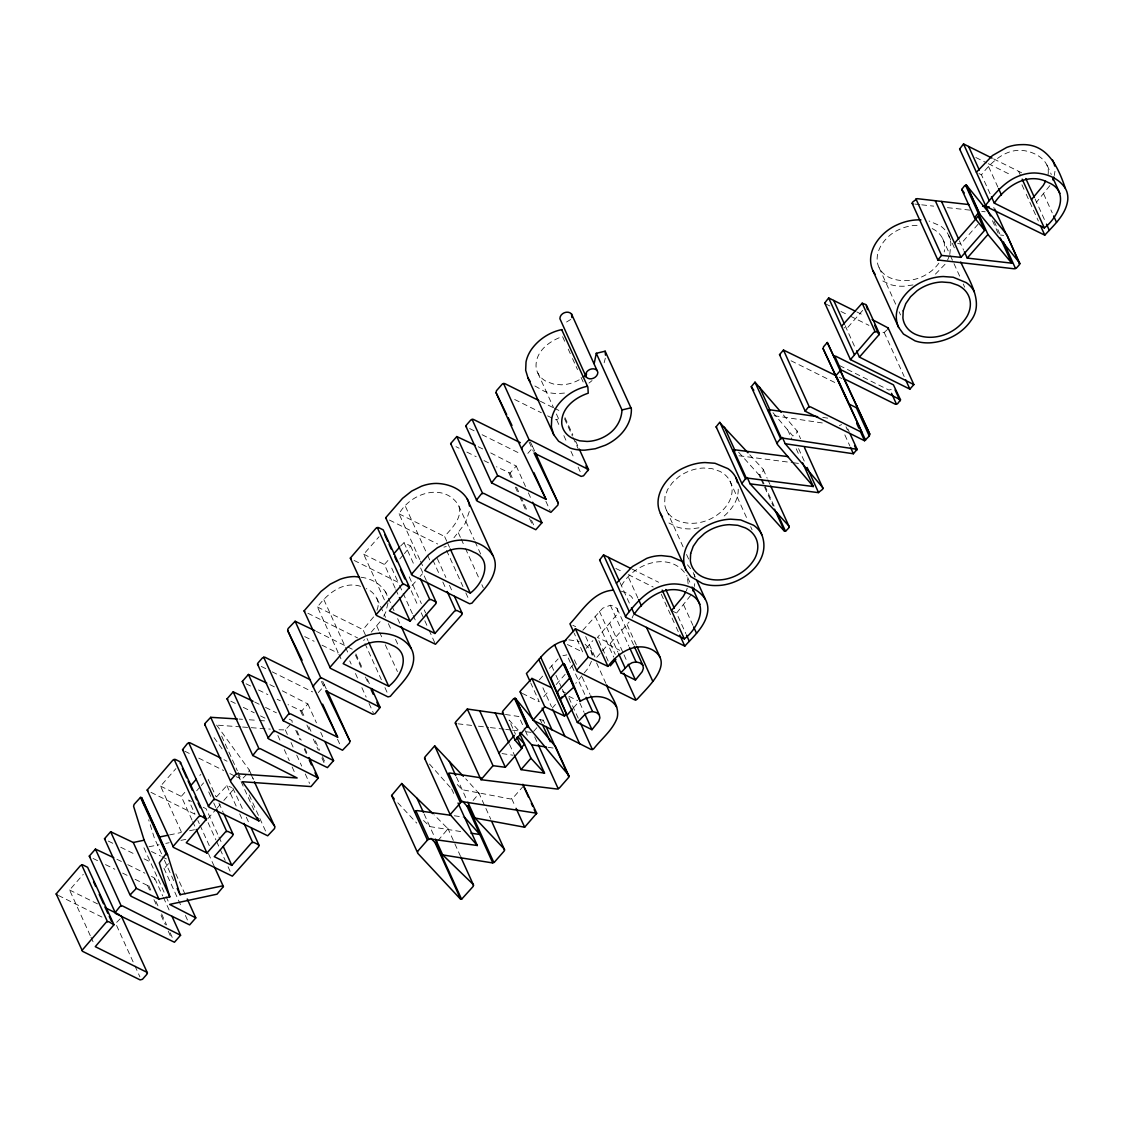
<?xml version="1.0" encoding="UTF-8"?>
<svg xmlns="http://www.w3.org/2000/svg" width="1124" height="1124" viewBox="0 0 1124 1124"><rect width="100%" height="100%" fill="white"/><g stroke="black" fill="none" stroke-linecap="round" stroke-linejoin="round"><path stroke-width="0.75" stroke-dasharray="5 3.75" d="M688.127 583.89L687.438 577.539M1048.06 174.571C1050.448 160.606 1035.415 152.063 1023.514 150.56C1005.699 148.298 991.537 161.856 981.463 174.796L990.736 195.253M738.215 489.179C738.609 501.079 730.431 511.308 721.467 518.234M387.935 603.223L385.855 611.892L383.621 616.444M469.312 511.476L465.21 523.292L453.941 537.764M694.309 586.475L694.744 583.665M1054.298 175.513L1054.958 171.298M322.714 681.299L324.218 684.446L323.782 686.342L317.937 693.016M530.331 441.844L532.607 446.551L532.158 448.462L527.297 454.026M604.15 362.757L605.316 358.205M949.78 254.474L950.946 243.121L948.656 235.323A40.759 30.39 -24.4 0 0 940.465 225.952L929.098 221.007M376.919 610.262C380.98 601.438 374.517 591.983 366.269 588.597M686.385 590.831L687.228 588.189M154.438 879.685L154.227 877.802L151.108 876.256M292.184 722.423L291.987 720.54L287.308 718.222M282.321 690.81L307.864 703.961L301.738 710.958L288.053 704.636M400.566 546.067L404.022 542.695L410.625 545.983L404.415 553.64M490.696 452.916L516.239 466.067L510.113 473.078L496.443 466.755M947.532 260.15L949.373 255.921M591.435 661.277L588.597 667.614L575.755 683.322M632.095 617.975L633.514 614.8M993.602 208.151L993.981 207.42M542.794 720.948L543.229 720.161L536.949 719.219M248.84 771.907L249.275 769.996L216.637 725.078M690.628 595.425L676.536 613.1L685.809 633.557M1049.844 185.643L1036.525 202.137M938.849 263.171C928.143 278.162 906.436 285.201 889.351 277.488A35.125 26.189 -24.4 0 1 877.198 261.26C876.299 250.301 883.057 240.564 891.374 234.101A34.689 25.852 -24.4 0 1 916.285 225.348L919.629 225.601M573.029 664.649L567.325 671.843M582.822 630.241L602.717 608.21L610.346 605.232L614.28 606.272L617.118 608.576L617.708 611.582L616.528 614.997L597.42 637.477L610.248 643.378L629.103 622.008M373.589 616.921L362.996 629.623L367.998 640.638M945.031 264.295L934.03 275.563M371.243 632.166L380.572 621.122M90.271 935.646L69.576 890.011L83.26 874.388M181.273 831.76L160.577 786.126L175.892 768.647M338.169 652.651L317.474 607.016C327.225 593.697 343.298 580.588 360.86 586.419M384.408 599.865L363.712 554.23L379.027 536.752M419.772 559.499L399.076 513.865C410.401 492.916 444.106 482.041 458.578 505.336L474.286 539.956M191.993 820L181.287 796.396L185.896 791.127M395.114 588.105L384.408 564.501L389.03 559.232M196.658 790.804L200.128 786.856M201.28 785.536L203.585 782.894M399.793 558.909L403.263 554.961M216.496 796.874L226.865 785.592L231.642 787.488M446.734 541.192L444.598 536.471C451.834 528.055 463.158 517.658 458.578 505.336M120.198 918.772L115.646 923.394L134.206 964.308M168.516 863.611L165.102 867.503L162.727 868.093M207.785 818.778L215.822 809.603M216.96 808.296L222.707 801.749M223.845 800.429L233.033 789.947M246.563 774.506L242.011 779.143L236.11 776.684M290.245 724.643L285.299 729.926L278.991 729.757M412.058 585.562L418.943 577.708M420.095 576.401L422.385 573.774M621.474 585.759C633.908 562.815 671.112 550.212 687.045 576.022M862.67 310.407L846.583 328.784L844.04 327.52M539.323 679.88L543.805 674.765M549.411 668.373L558.122 658.889M543.777 696.697L549.383 690.291M586.152 648.323L592.868 640.638M556.169 684.572L565.147 674.33M552.179 708.204L555.537 704.369M596.788 657.273L608 644.473L619.689 650.276M437.91 840.696L447.97 828.795L434.159 814.858M473.12 800.485L479.007 793.488L465.743 778.806M533.563 731.485L537.019 727.537M978.063 224.238L960.809 243.936L957.676 243.557M886.92 329.936L884.195 332.479L882.958 332.339M573.507 707.783L577.989 702.655M523.475 785.999L512.867 798.096L510.619 798.995L462.175 789.708L456.541 783.737M570.711 319.469L566.566 322.012M841.623 424.633L839.361 425.518M738.637 452.227L758.433 474.216L759.824 474.637L763.07 471.321L763.266 469.411L749.132 454.068M555.467 419.744L557.841 419.154M446.27 546.517L443.91 547.107M363.544 640.399L364.682 639.668M199.749 775.321L200.887 774.591M891.262 389.452L888.887 390.056L838.996 365.286M135.077 879.291L147.511 885.459L149.885 884.869M169.471 834.935L181.217 832.491M189.591 830.748L194.621 829.695M562.927 655.685L566.847 654.885M148.972 846.765L159.074 844.742M165.804 843.393L169.176 842.719M180.95 840.359L186.008 839.347M913.025 284.934L904.075 286.213A40.759 30.39 -24.4 0 1 889.407 284.246L881.118 280.129M698.959 527.816L691.513 528.884A40.759 30.39 -24.4 0 1 676.831 526.917L668.541 522.801M564.459 393.063L559.232 393.498A41.743 31.121 -24.4 0 1 544.592 391.433L534.026 385.49M568.856 639.851L579.225 641.368M239.103 719.065L242.503 719.304M249.317 719.781L257.832 720.386M259.532 720.498L266.332 720.976M218.365 725.219L240.887 726.905M242.615 727.031L249.542 727.551M251.284 727.678L270.336 729.111M361.043 577.258C372.353 578.537 383.734 585.506 387.654 596.605M914.852 204.076L920.008 204.638M921.722 204.835L933.721 206.142M947.448 207.645L971.445 210.286M981.744 211.41L985.172 211.79M1000.472 235.028L1003.648 235.38M457.988 723.814L471.63 725.401M478.445 726.202L488.673 727.397M490.387 727.593L504.03 729.195M505.73 729.392L510.844 729.982M512.544 730.193L517.672 730.783M526.187 731.78L531.301 732.384M738.974 455.754L791.774 462.554M793.474 462.765L798.574 463.425M454.321 815.785L464.465 817.19M822.768 417.411L827.896 418.156M505.393 714.485L518.838 716.508L524.543 729.097M548.147 747.291L553.078 748.036M502.021 753.572L513.008 755.216M774.113 415.697L823.906 423.2M460.643 831.535L429.86 826.59L422.807 819.775M621.389 591.224L626.04 592.854L631.126 596.296L634.372 600.652M993.616 158.891L1023.683 173.813M975.843 157.515L986.731 162.91M988.291 163.683L1011.628 175.274M978.92 173.546L981.463 174.796M856.783 311.896L864.454 315.718M825.409 303.775L830.074 306.079M840.963 311.488L848.732 315.352M850.292 316.125L868.964 325.384M839.136 377.214L842.101 378.676M791.071 360.79L836.186 383.186M540.391 401.282L552.839 407.45M554.399 408.223L560.623 411.314M514.666 399.498L541.346 412.733M547.627 415.852L552.334 418.184M469.649 428.539L474.314 430.857M482.098 434.721L520.988 454.026M478.248 446.748L482.927 449.052M455.993 446.678L459.098 448.223M466.882 452.087L476.211 456.709M483.994 460.573L488.659 462.891M632.053 569.067L658.622 582.26M615.854 568.477L622.078 571.568M628.302 574.645L653.184 587.009M671.464 610.585L676.536 613.1M399.076 513.865L444.598 536.471M389.466 520.075L437.686 544.016M572.79 625.253L575.657 626.686M567.395 644.516L582.78 652.159L574.209 633.276M363.712 554.23L384.408 564.501M354.102 560.44L399.217 582.836M562.632 691.457L565.527 692.89M568.885 696.304L577.652 700.659M522.351 693.41L539.281 701.812L530.725 682.928M317.474 607.016L362.996 629.623M307.864 613.24L357.643 637.94M316.462 631.449L352.233 649.208M304.716 636.606L314.13 641.27M321.984 645.176L337.678 652.96M261.274 666.42L270.603 671.056M272.163 671.829L312.598 691.906M269.872 684.628L276.097 687.719M246.058 683.785L250.722 686.104M258.506 689.967L267.835 694.604M277.164 699.24L280.283 700.786M254.642 702.008L259.307 704.327M265.531 707.418L276.42 712.827M230.842 701.179L235.52 703.512M243.332 707.389L254.263 712.813M260.515 715.904L265.194 718.236M223.943 759.655L227.034 761.201M184.772 751.211L192.555 755.061M198.765 758.152L223.662 770.516M229.886 773.593L234.551 775.911M160.577 786.126L181.287 796.396M191.502 801.482L188.579 800.021L195.014 814.183M203.191 807.271L206.113 808.732L218.239 835.469M150.967 792.336L196.082 814.731M151.431 851.5L160.437 855.968M161.94 856.713L166.436 858.947M108.283 841.075L114.508 844.152M120.732 847.243L136.285 854.971M144.069 858.834L150.293 861.911M116.896 859.27L121.561 861.588M127.785 864.679L144.898 873.179M93.067 858.441L97.732 860.759M105.515 864.609L114.845 869.245M122.628 873.109L127.293 875.427M69.576 890.011L97.69 903.963M58.406 895.463L101.961 917.072M585.084 644.221L590.873 650.304L593.725 656.599M397.798 802.789L416.751 823.105M518.108 729.94L509.06 720.006L515.48 734.169M429.494 764.039L450.457 787.573M783.386 414.967L797.014 430.871L800.583 438.739M772.989 412.719L792.87 436L796.888 432.698L797.014 430.871M232.823 788.079L243.472 810.91M687.466 564.81L691.513 569.756M214.038 737.667L222.116 748.865M1047.034 165.059L1051.319 174.501M1043.662 193.974L1052.233 212.858M1035.092 198.99L1045.798 222.594M1018.611 171.298L1020.747 176.018M1021.927 184.786L1025.495 192.654M1026.212 194.227L1038.351 220.978M988.6 166.647L997.873 187.104M994.164 221.414L999.868 234.003M992.45 220.683L998.168 233.272M959.376 240.789L963.661 250.216M948.656 235.323L955.077 249.486M942.53 238.372L949.668 254.108M950.384 255.682L959.657 276.139M963.226 284.007L964.659 287.154M879.137 267.751L896.278 305.517M899.13 311.812L900.563 314.959M884.195 332.479L904.188 376.54M845.15 325.637L855.856 349.241M847.833 428.848L849.266 431.995M845.993 426.797L847.426 429.944M844.841 434.876L849.828 445.891M798.574 448.588L805.711 464.324M787.657 429.888L791.928 439.329M796.214 448.771L799.066 455.065M763.266 469.411L767.158 478.178M767.861 479.751L770.01 484.472M759.824 474.637L761.243 477.784M761.96 479.358L764.095 484.079M764.812 485.652L774.815 507.683M758.883 474.553L760.302 477.7M761.018 479.274L773.157 506.025M729.954 481.044L747.811 520.384M750.663 526.678L752.082 529.826M666.574 510.422L683.701 548.189M686.553 554.483L688.703 559.204M693.227 572.566L695.377 577.286M687.748 577.596L690.614 583.89M564.669 341.26L562.534 336.54C549.214 340.951 534.94 351.812 536.092 367.365A31.641 23.59 -24.4 0 0 547.065 381.781L553.893 384.155L561.354 384.801A30.039 22.396 -24.4 0 0 581.979 378.1M568.238 349.128L571.807 356.996M572.523 358.57L577.525 369.585M581.094 377.453L583.23 382.174M683.673 604.951L692.946 625.394M661.235 594.174L675.51 625.647M676.212 627.22L678.362 631.941M564.979 417.608L572.833 434.918M575.685 441.212L578.537 447.507M564.529 418.69L572.369 436M573.085 437.573L578.087 448.574M537.862 373.084L553.556 407.703M556.422 413.997L559.274 420.292M628.611 577.61L637.884 598.066M556.703 419.884L558.839 424.605M563.841 435.62L567.409 443.488M570.978 451.356L574.547 459.224M578.115 467.092L580.967 473.387M620.041 582.611L630.747 606.215M627.108 624.691L636.395 645.148M617.118 608.576L633.529 644.769M610.346 605.232L628.892 646.145M532.607 446.551L534.743 451.272M529.095 442.013L533.38 451.455M609.756 623.399L622.598 651.723M624.031 654.87L626.883 661.165M599.401 611.301L617.961 652.201M545.899 501.332L550.184 510.774M610.248 643.378L615.25 654.393M595.158 616.149L613.704 657.062M598.853 640.624L608.126 661.081M516.239 466.067L525.526 486.523M528.378 492.818L531.947 500.686M585.674 636.521L594.947 656.978M596.591 662.893L605.864 683.35M510.113 473.078L513.682 480.946M516.534 487.226L520.103 495.094M520.819 496.668L527.957 512.404M531.526 520.272L534.378 526.566M508.877 472.937L511.729 479.231M515.298 487.099L518.866 494.967M519.583 496.527L526.004 510.689M529.573 518.557L533.141 526.425M574.336 659.802L576.471 664.523M582.19 677.112L590.044 694.421M568.28 658.032L585.407 695.798M579.829 702.95L584.101 712.391M568.899 697.751L578.186 718.208M551.659 665.801L555.228 673.669M555.944 675.243L561.649 687.832M562.365 689.405L563.798 692.553M542.892 687.748L551.462 706.631M474.988 541.529L481.423 555.692M458.325 532.762L460.461 537.483M461.177 539.056L464.746 546.924M465.462 548.498L479.021 578.396M481.873 584.691L483.306 587.838M543.229 720.161L544.662 723.308M540.237 719.711L541.67 722.858M447.45 542.766L449.6 547.486M534.701 736.923L537.567 743.217M446.565 550.395L462.976 586.587M465.842 592.882L468.694 599.176M525.259 730.67L528.828 738.538M437.32 558.558L445.891 577.441M449.459 585.309L453.028 593.177M432.852 559.991L439.273 574.153M442.842 582.021L446.411 589.889M405.483 506.531L426.895 553.739M427.612 555.312L429.761 560.033M509.579 744.439L514.581 755.454M420.488 561.073L423.341 567.367M410.625 545.983L417.763 561.705M420.629 567.999L426.333 580.588M404.022 542.695L414.728 566.299M511.799 798.897L515.368 806.765M409.234 576.837L421.374 603.574M424.226 609.868L425.659 613.016M411.201 590.76L418.339 606.496M421.205 612.791L428.342 628.527M429.045 630.1L434.763 642.689M391.714 568.126L398.851 583.862M399.568 585.435L402.42 591.73M403.137 593.303L412.41 613.76M413.126 615.334L415.978 621.628M395.831 589.678L398.683 595.973M478.655 792.49L490.795 819.241M388.37 598.179L391.222 604.473M391.939 606.047L394.074 610.768M397.643 618.636L399.793 623.356M376.976 598.488L379.828 604.782M380.544 606.356L385.546 617.371M388.398 623.665L391.967 631.533M395.536 639.401L398.388 645.696M456.456 777.12L466.446 799.15M451.623 788.879L453.759 793.6M376.723 625.913L378.858 630.634M379.575 632.208L382.427 638.502M385.293 644.797L397.418 671.548M364.963 643.546L381.387 679.739M384.956 687.607L387.808 693.901M447.647 827.896L460.489 856.221M355.887 653.915L363.024 669.651M367.295 679.093L370.161 685.387M355.437 654.997L362.574 670.733M365.426 677.027L368.995 684.895M424.141 814.015L434.848 837.605M323.895 599.696L348.159 653.184M349.747 660.926L351.18 664.073M355.465 673.501L357.601 678.222M361.886 687.663L366.171 697.105M369.023 703.399L373.308 712.841M338.886 654.224L341.738 660.519M324.218 684.446L326.367 689.167M321.422 681.467L324.991 689.335M337.523 739.213L341.092 747.081M307.864 703.961L316.434 722.844M320.705 732.286L323.572 738.58M301.738 710.958L304.59 717.253M308.875 726.694L311.011 731.415M315.296 740.856L319.581 750.298M322.433 756.592L326.002 764.461M300.501 710.818L304.07 718.686M306.922 724.98L309.774 731.274M313.343 739.142L318.345 750.158M321.914 758.026L324.049 762.746M296.919 730.783L301.204 740.224M304.773 748.092L308.341 755.96M295.752 730.291L300.038 739.732M304.323 749.174L306.459 753.895M285.299 729.926L287.449 734.646M291.018 742.514L293.153 747.235M296.722 755.103L301.724 766.118M305.292 773.986L309.564 783.428M277.867 735.503L281.436 743.357M284.288 749.652L289.29 760.667M292.142 766.961L295.71 774.829M249.275 769.996L253.56 779.438M250.877 774L253.743 780.295M249.149 794.879L259.138 816.909M259.855 818.483L266.276 832.645M221.639 736.094L237.333 770.713M238.049 772.286L241.618 780.154M238.218 775.279L240.353 780M241.07 781.573L253.912 809.898M246.325 817.204L249.893 825.072M226.865 785.592L236.138 806.049M239.707 813.916L242.559 820.211M208.207 779.452L216.061 796.747M218.913 803.042L223.198 812.483M208.727 791.9L210.876 796.621M213.729 802.915L215.878 807.636M218.955 837.043L221.807 843.337M208.081 822.656L215.92 839.965M216.637 841.539L219.489 847.833M220.206 849.407L225.207 860.422M228.06 866.716L231.628 874.584M197.866 820.478L199.285 823.625M200.002 825.199L209.289 845.655M208.404 853.538L214.122 866.126M192.696 821.574L195.562 827.868M175.808 873.826L186.514 897.43M161.519 853.819L154.381 838.082L148.649 819.747M164.385 860.113L174.375 882.143M163.964 868.234L181.807 907.574M185.376 915.442L188.228 921.736M143.928 847.777L165.34 894.971M166.057 896.545L168.909 902.839M154.887 878.603L162.727 895.912M163.444 897.486L170.581 913.222M148.747 885.6L151.6 891.894M155.885 901.336L158.034 906.056M161.603 913.924L166.591 924.94M170.16 932.808L173.728 940.676M147.511 885.459L150.377 891.754M153.946 899.621L156.798 905.916M161.083 915.358L165.354 924.799M168.221 931.094L171.789 938.962M134.922 965.881L139.91 976.896M90.988 937.219L93.84 943.514M590.873 650.304L592.179 655.447M385.518 591.884A34.577 25.782 -24.4 0 1 387.049 595.425M592.067 380.558A39.579 29.505 -24.4 0 1 588.962 383.059M694.07 574.519A34.015 25.36 -24.4 0 1 694.688 576.991M932.189 228.579A35.575 26.512 -24.4 0 1 944.525 244.863A34.549 25.754 -24.4 0 1 944.23 251.917M664.958 496.864L664.635 503.931A35.125 26.189 -24.4 0 0 676.774 520.159C695.545 528.617 719.219 519.33 729.125 501.754A34.549 25.754 -24.4 0 0 731.949 487.535A35.575 26.512 -24.4 0 0 719.627 471.251L712.082 468.666L703.722 468.02A34.689 25.852 -24.4 0 0 678.812 476.773L672.335 482.744L667.53 489.642L664.958 496.864"/><path stroke-width="1.5" d="M605.499 355.184L605.162 351.208L596.296 353.301L594.189 363.586M571.905 317.558L571.498 313.933C567.732 309.901 559.836 313.273 559.907 318.71L586.264 377.102C590.03 381.148 597.856 377.622 597.856 372.283L571.498 313.933M327.07 690.74L349.915 741.081L349.48 742.992L342.525 750.228L283.192 720.723L288.194 714.457L290.554 713.866L337.636 737.232L313.357 687.143L287.66 630.494L288.095 628.583L295.134 621.263L314.903 630.676M313.357 687.143L313.793 685.233L319.708 678.475L321.942 678.053L380.151 707.418L375.149 713.684L372.789 714.274L325.707 690.909L349.915 741.081M535.46 452.846L558.291 503.201L557.855 505.112L550.901 512.347L491.581 482.842L496.569 476.576L498.944 475.986L546.011 499.351L521.733 449.249L496.035 392.613L496.485 390.702L502.4 383.944L504.62 383.523L538.846 400.509M521.733 449.249L522.168 447.352L528.083 440.594L530.317 440.158L588.526 469.537L583.539 475.803L581.164 476.393L534.083 453.028L558.291 503.201M840.64 370.92L869.779 434.061L869.344 435.972L864.553 440.748L805.22 411.243L808.058 407.436L810.432 406.846L861.883 432.389L823.119 348.665L823.555 346.768L827.306 342.483L833.98 356.673M835.961 376.99L836.396 375.079L840.148 370.808L842.312 370.456L900.521 399.821L897.683 403.614L895.322 404.219L843.857 378.676L827.306 342.483M856.938 405.75L856.418 407.731L869.274 436.056M596.296 353.301L621.994 409.951C621.558 419.435 616.725 428.272 608.955 433.85A30.039 22.396 -24.4 0 1 587.051 441.451L579.591 440.805L572.762 438.43A31.641 23.59 -24.4 0 1 561.789 424.001C560.637 408.448 574.912 397.601 588.231 393.189L587.88 387.106L561.691 329.627C549.819 332.072 538.733 339.293 531.61 349.185A39.579 29.505 -24.4 0 0 526.032 361.9L525.667 370.274L528.013 378.001L553.696 434.637L558.6 441.24L570.275 448.083A41.743 31.121 -24.4 0 0 584.93 450.148L595.313 448.743L605.414 445.188A39.579 29.505 -24.4 0 0 618.734 436.323C626.405 429.312 631.744 419.378 631.365 408.813L605.162 351.208M692.876 590.887L693.831 587.95M1052.865 179.924L1053.82 176.988M502.667 712.939L502.864 711.028L513.471 698.917L515.354 698.327L528.196 726.652L568.828 775.518L568.491 777.597L559.26 788.135L556.998 789.02L480.988 779.705L455.29 723.055L455.684 721.903L467.317 709.033L503.707 714.232M480.988 779.705L493.014 765.683L505.308 767.271L521.901 748.331L516.899 737.316M964.223 192.935L961.737 189.436L964.561 185.783L966.443 185.193L979.285 213.518L1019.566 262.805L1019.299 264.8L1016.63 267.835L1014.298 268.805L937.837 259.981L912.154 203.332L912.548 202.18L917.114 198.653L968.916 204.568M937.837 259.981L941.589 255.429L960.978 257.354L984.638 230.35L978.217 216.187L954.557 243.191M467.879 802.297L475.016 818.033L524.655 827.222L536.724 813.228L522.885 784.285M782.388 437.461L785.24 443.755L853.397 453.759L857.106 449.305L849.969 433.569M56.2 893.889L80.521 865.55L82.895 864.96L87.616 867.306L113.974 924.743L95.273 946.661L146.822 972.246L147.019 974.115L142.481 979.299L140.107 979.903L82.558 951.326L56.2 893.889L56.86 894.69M172.014 916.369L180.571 935.252L174.445 942.249L115.66 913.545L89.302 856.095L95.442 849.098L113.777 857.724M130.215 895.378L104.518 838.729L110.644 831.732L133.278 842.48L144.139 840.204L169.836 896.854L158.962 899.13L136.341 888.367L130.665 894.297L130.876 896.165L189.661 924.883L195.787 917.886L187.23 899.003M147.202 790.003L172.97 760.021L175.344 759.431L180.065 761.777L206.409 819.213L186.275 842.775L206.971 853.046L225.446 831.971L227.807 831.381L232.542 833.713L232.738 835.596L214.277 856.671L231.797 865.368L251.425 842.972L253.785 842.382L258.52 844.728L258.717 846.597L232.345 876.158L173.56 847.44L147.202 790.003L147.862 790.804M81.897 950.525L106.218 922.2L108.592 921.61L113.974 924.743M309.058 757.534L318.331 777.991L310.997 786.575L242.334 781.728L274.973 826.646L274.537 828.543L267.695 835.792L208.909 807.074L182.566 749.638L187.553 743.371L189.928 742.781L220.852 758.124M114.999 912.744L119.987 906.478L122.361 905.874L180.571 935.252M180.276 763.646L180.725 762.578M208.249 806.273L213.251 800.021L215.625 799.417L258.913 820.913L230.631 781.714L230.926 779.845L235.394 774.745L237.557 773.804L297.143 777.977L252.76 755.483L227.062 698.833L233.188 691.836L253.097 701.236M172.899 846.639L198.667 816.67L201.027 816.066L206.409 819.213M324.991 741.728L333.561 760.611L327.435 767.608L268.636 738.889L242.292 681.453L248.418 674.456L266.767 683.083M283.192 720.723L257.508 664.087L257.958 663.005L262.496 657.821L264.871 657.217L310.379 679.809M401.212 626.504L411.215 648.534A34.577 25.782 -24.4 0 1 413.618 659.858C412.227 675.018 399.273 685.303 390.365 696.304L388.005 696.908L330.442 668.33L304.098 610.894L320.93 591.505L330.119 584.227L339.884 579.366A34.577 25.782 -24.4 0 1 354.678 576.57L359.441 577.09M252.76 755.483L257.747 749.216L260.122 748.612L318.331 777.991M267.99 738.089L272.977 731.836L275.352 731.232L333.561 760.611M350.337 558.108L376.104 528.125L378.465 527.535L383.2 529.882L409.543 587.318L389.41 610.88L410.105 621.151L428.567 600.076L430.942 599.471L435.662 601.818L435.873 603.7L417.411 624.775L434.932 633.472L454.56 611.077L456.92 610.487L461.655 612.833L461.852 614.702L435.48 644.263L376.681 615.545L350.337 558.108L350.997 558.909M385.687 517.743L402.533 498.353L411.707 491.076L421.486 486.214A34.577 25.782 -24.4 0 1 436.281 483.418C448.111 483.671 460.601 488.35 467.12 498.733L492.804 555.382A34.577 25.782 -24.4 0 1 495.22 566.707C493.829 581.867 480.875 592.151 471.968 603.152L469.593 603.757L412.044 575.179L385.687 517.743L386.347 518.543M329.796 667.53L346.628 648.155L355.802 640.877L365.581 636.015A34.577 25.782 -24.4 0 1 380.376 633.219C392.206 633.472 404.696 638.151 411.215 648.534M376.034 614.744L401.802 584.775L404.162 584.171L409.543 587.318M532.664 502.259L541.937 522.716L535.811 529.713L477.026 501.009L450.668 443.558L456.794 436.562L475.143 445.202M491.581 482.842L465.884 426.193L466.334 425.125L470.872 419.926L473.246 419.336L520.328 442.701M411.384 574.378L428.216 555.003L437.405 547.725L447.183 542.864A34.577 25.782 -24.4 0 1 461.964 540.068C473.808 540.321 486.299 545 492.804 555.382M476.365 500.208L481.353 493.942L483.727 493.352L541.937 522.716M606.581 684.923C609.742 695.812 620.195 705.872 617.132 717.913C612.552 730.347 601.509 738.735 593.598 748.935L591.224 749.539L533.015 720.175L520.159 691.85L520.609 690.768L531.919 678.418L551.617 687.733M563.658 642.197L575.418 628.78L595.116 638.081L607.958 666.406C617.638 653.199 635.229 641.467 651.737 649.503C676.184 662.739 646.792 687.86 637.083 699.297L634.709 699.887L577.16 671.309L563.658 642.197L564.318 642.998M696.796 580.434L705.366 599.317A34.015 25.36 -24.4 0 1 707.811 610.585C706.279 625.295 694.098 635.917 684.783 646.103L625.998 617.399L599.64 559.949L603.546 554.919L630.494 568.294M533.015 720.175L544.761 706.743L564.473 716.058L566.412 713.838L557.616 692.918L558.052 691.021L569.699 678.039L571.062 678.685L580.223 701.306C591.421 694.028 609.194 694.632 616.57 706.954M576.5 670.522L588.259 657.09L607.958 666.406M625.337 616.598C634.596 604.74 644.937 592.011 659.648 586.672A34.015 25.36 -24.4 0 1 674.358 583.932C686.244 584.241 698.735 588.976 705.366 599.317M805.22 411.243L779.536 354.594L783.498 350.07L836.186 375.739L865.592 440.257M872.14 319.525L888.157 327.955L913.854 384.591L909.892 389.129L850.446 359.61L824.749 302.974L828.655 297.944L855.238 311.137M841.511 326.269L862.192 303.213L865.916 304.59L867.545 309.62M850.446 359.61L873.896 332.268L876.27 331.678L878.757 332.915L878.968 334.783L859.424 357.109L913.854 384.591M976.391 172.281L992.408 155.576L1006.781 147.385A34.015 25.36 -24.4 0 1 1021.491 144.645C1047.456 143.408 1058.274 167.293 1065.355 188.354A34.015 25.36 -24.4 0 1 1067.8 199.622C1066.269 214.333 1054.087 224.955 1044.772 235.141L985.987 206.437L959.629 148.986L963.549 143.956L992.042 158.105M887.707 329.023L888.157 327.955M985.327 205.636C994.585 193.778 1004.94 181.048 1019.637 175.709A34.015 25.36 -24.4 0 1 1034.347 172.97C1046.233 173.279 1058.724 178.013 1065.355 188.354M424.844 758.798L424.956 756.972L434.693 745.872L463.397 776.319M435.564 839.178L442.701 854.914L473.33 884.532L473.148 886.443L461.599 899.242L460.208 898.821L417.566 853.074L417.988 850.91L427.724 839.797L429.972 838.911L477.321 845.515L450.162 814.605L461.613 801.538L536.724 813.228M521.901 748.331L515.199 740.365L526.313 727.242L528.196 726.652M747.263 477.559L750.115 483.854L788.964 526.06L788.767 527.971L785.521 531.287L784.131 530.865L742.205 484.303L716.157 426.797L719.599 422.455L747.966 452.789M984.638 230.35L974.578 217.761L977.402 214.108L979.285 213.518M214.572 867.208L223.395 886.569L217.044 894.17L169.626 904.413L195.787 917.886M741.854 483.446L745.296 479.091L747.615 478.122L813.34 486.537L802.634 462.933M753.825 390.281L751.268 386.726L755.005 382.174L781.124 412.311M813.34 486.537L777.26 444.289L777.527 442.294L780.337 439.077L782.669 438.107L857.106 449.305M966.443 185.193L1006.711 234.48L1019.679 264.07M204.947 725.064L205.228 723.196L210.708 717.323L237.403 718.953M556.085 748.486L555.987 747.193L515.354 698.327M685.598 592.236L683.237 596.465L671.464 610.585M1045.587 181.273L1043.227 185.502L1031.453 199.622M394.243 798.967L391.616 795.469L401.732 783.498L432.937 813.678M475.016 818.033L504.353 849.126L504.226 850.966L494.49 862.08L492.312 862.881L442.701 854.914M785.24 443.755L822.712 487.521L822.585 489.347L818.244 492.621L750.115 483.854M190.518 785.859L196.278 779.269M393.653 553.963L399.413 547.374M388.693 686.258C401.465 676.788 412.227 653.044 391.967 645.232C373.618 635.088 353.54 648.365 343.171 663.666L388.693 686.258L368.714 642.211M470.296 593.107C483.067 583.637 493.829 559.893 473.569 552.081C455.22 541.937 435.143 555.214 424.76 570.514L470.296 593.107L450.303 549.06M565.976 640.427C548.245 643.771 538.298 661.629 526.439 673.487L530.008 681.355M414.573 811.823L417.13 810.587L450.949 815.307M447.535 774.197L450.022 773.045L481.241 777.864M616.402 583.244L632.419 566.538L646.792 558.347A34.015 25.36 -24.4 0 1 661.502 555.607L671.042 556.661L682.493 561.522M498.887 753.108L514.37 735.433M634.315 614.083C645.794 597.223 667.895 582.373 688.239 593.472C710.537 602.253 698.313 628.442 684.319 638.91L634.315 614.083L631.463 607.789M994.304 203.121C1005.797 186.261 1027.884 171.396 1048.228 182.51C1070.54 191.291 1058.302 217.48 1044.308 227.933L994.304 203.121L991.452 196.826M560.019 699.254L562.267 696.683M521.213 747.881L524.529 744.088L517.743 736.656M572.383 709.061L566.777 715.454L579.619 743.779M610.276 665.801L615.882 659.409M964.378 251.79L967.23 258.084L987.94 234.466L965.502 185.109M514.581 755.454L521.002 769.617L530.949 758.25L519.527 733.087M577.357 722.451L584.916 714.513L588.625 712.335L592.545 711.534L596.479 712.574L599.317 714.878L599.907 717.871L598.727 721.285L591.955 729.701L577.357 722.451L564.501 694.126M620.841 672.798L628.4 664.86L632.11 662.682L636.043 661.881L639.977 662.921L642.816 665.225L643.406 668.232L642.226 671.632L635.453 680.048L620.841 672.798L614.421 658.636M583.258 377.2L586.658 374.067M462.624 801.229L467.022 806.161L468.792 805.43M223.395 886.569L221.99 885.993L180.079 894.732L167.546 854.718L141.849 798.068L140.5 797.394L134.107 804.391L133.587 806.245L144.139 840.204M167.546 854.718L165.354 854.69L159.271 862.895L169.836 896.854M767.847 410.499L769.828 409.782L817.64 416.681M732.707 450.569L734.773 449.797L788.388 456.667M430.97 838.364L434.96 842.508L436.843 841.904M621.994 409.951L630.859 407.843M833.727 356.645L835.877 356.294L893.439 384.858L900.521 399.821M159.411 837.029L167.799 835.287M613.24 590.156C593.289 591.491 582.218 610.838 569.938 623.834L573.507 631.702M587.388 386.263C575.516 388.721 564.431 395.929 557.307 405.834A39.579 29.505 -24.4 0 0 551.715 418.535L551.364 426.923L553.696 434.637M920.949 219.925L917.507 219.868A41.602 31.022 -24.4 0 0 896.924 224.94C880.275 232.303 864.511 252.085 872.941 270.758L898.638 327.393L903.485 334.067L915.105 340.895A40.759 30.39 -24.4 0 0 929.773 342.862C945.706 341.822 961.484 334.221 970.714 320.944C985.172 302.244 968.41 279.665 960.781 262.075M564.093 663.905L562.379 664.579L551.631 676.859L551.196 678.756L559.991 699.676L573.802 687.143L564.093 663.905L570.514 678.067M982.601 206.128L989.204 206.886M967.23 258.084L1011.726 263.156L1000.304 237.993M520.37 732.412L531.68 744.819L546.503 747.053M521.002 769.617L544.536 773.143L531.68 744.819M470.9 833.193L479.878 834.486L464.465 817.19M856.418 407.731L849.041 404.064L823.119 348.665M105.501 907.841L119.551 914.824M912.154 203.332L913.138 203.894M455.29 723.055L456.288 723.617M597.195 370.583C593.43 366.55 585.534 369.922 585.604 375.36L586.264 377.102M530.949 758.25L544.536 773.143M987.94 234.466L1011.726 263.156M959.629 148.986L960.289 149.787M824.749 302.974L825.409 303.775M779.536 354.594L780.182 355.395M599.64 559.949L600.3 560.75M465.884 426.193L466.544 426.994M450.668 443.558L451.328 444.359M520.159 691.85L520.819 692.651M304.098 610.894L304.745 611.695M257.508 664.087L258.155 664.874M242.292 681.453L242.939 682.254M227.062 698.833L227.722 699.634M182.566 749.638L183.212 750.439M104.518 838.729L105.178 839.53M89.302 856.095L89.962 856.895M121.125 915.596L147.469 973.047M978.217 216.187L981.505 220.304M528.013 378.001L530.163 381.5M872.941 270.758L875.062 274.298M660.364 513.429L686.062 570.065L690.923 576.738L702.528 583.553A40.759 30.39 -24.4 0 0 717.196 585.534C741.882 585.183 772.3 561.677 761.777 534.645L736.079 477.995A40.759 30.39 -24.4 0 0 727.902 468.624L714.99 463.271L704.945 462.54A41.602 31.022 -24.4 0 0 684.347 467.612C666.448 475.115 649.77 498.41 662.5 516.956M561.691 329.627L562.197 330.456M496.035 392.613L506.657 414.531M508.174 417.65L511.982 425.49M287.66 630.494L302.075 660.238M843.857 378.676L869.779 434.061M1052.738 177.648L1059.876 193.384M1053.652 216.005L1056.518 222.299M1025.819 178.533L1034.389 197.417M1046.514 224.168L1049.366 230.462M1022.18 179.166L1044.308 227.933M1040.487 225.699L1044.772 235.141M998.59 188.677L1001.442 194.972M968.607 146.471L979.313 170.075M1007.02 235.394L1019.861 263.719M994.698 208.994L1006.121 234.171M963.549 143.956L989.232 200.606M1003.437 241.871L1015.576 268.622M986.029 206.521L990.314 215.963M966.879 185.53L979.735 213.855M961.737 189.436L974.578 217.761M941.533 201.449L958.674 239.215M935.28 200.704L960.978 257.354M915.891 198.779L941.589 255.429M905.607 379.687L909.892 389.129M866.576 305.391L879.418 333.716M874.683 325.342L878.968 334.783M862.192 303.213L875.034 331.538M895.069 389.887L900.071 400.903M891.557 393.344L896.545 404.345M833.727 300.459L844.433 324.063M856.572 350.814L859.424 357.109M828.655 297.944L854.352 354.58M834.767 356.153L841.188 370.316M856.699 423.439L858.834 428.16M860.267 431.307L864.553 440.748M854.563 445.68L856.699 450.401M850.545 447.464L853.397 453.759M783.498 350.07L809.196 406.705M804.503 447.619L823.063 488.519M807.144 467.472L818.567 492.649M759.543 387.106L770.249 410.71M768.577 409.937L781.433 438.262M755.005 382.174L780.688 438.81M751.268 386.726L776.951 443.362M770.727 486.046L789.287 526.959M776.951 512.404L785.521 531.287M774.576 509.172L784.566 531.202M724.418 427.204L735.124 450.808M733.522 449.951L746.378 478.276M719.852 422.259L745.549 478.894M692.033 587.037L699.887 604.347M693.663 626.967L696.529 633.262M665.829 589.496L674.386 608.379M686.525 635.13L689.377 641.425M662.191 590.128L684.319 638.91M679.781 635.088L684.783 646.103M579.253 449.08L588.526 469.537M585.941 465.884L588.077 470.605M638.601 599.64L641.453 605.934M646.497 627.403L660.069 657.301M608.618 557.434L619.324 581.038M603.546 554.919L629.243 611.568M637.111 646.721L652.805 681.341M634.245 646.342L642.816 665.225M629.609 647.719L636.043 661.881M503.51 383.382L529.207 440.032M628.316 664.312L635.453 680.048M618.678 653.775L625.099 667.937M533.886 472.6L546.011 499.351M623.82 673.276L635.945 700.027M575.418 628.78L588.259 657.09M472.01 419.196L497.707 475.845M590.746 695.995L599.317 714.878M586.124 697.372L592.545 711.534M564.641 664.523L571.062 678.685M554.525 644.67L569.699 678.039M570.233 679.275L580.223 701.306M584.817 713.965L591.955 729.701M456.794 436.562L482.491 493.211M580.321 722.929L592.46 749.68M540.714 657.189L566.412 713.838M538.775 659.409L564.473 716.058M552.882 709.778L565.021 736.529M531.919 678.418L544.761 706.743M542.147 708.106L552.137 730.136M556.268 748.134L569.123 776.459M546.081 726.455L568.927 776.81M542.372 724.432L550.226 741.742M538.27 744.791L558.263 788.851M515.79 698.664L528.645 726.989M514.413 698.243L527.254 726.568M454.461 596.324L462.301 613.634M502.344 712.04L515.199 740.365M447.127 591.463L455.698 610.346M495.305 712.967L508.863 742.866M524.191 787.573L528.477 797.014M531.329 803.309L532.748 806.456M534.181 809.603L536.317 814.324M427.05 582.162L436.323 602.619M420.432 578.888L429.705 599.345M479.611 710.621L505.308 767.271M516.085 808.339L524.655 827.222M426.375 614.589L434.932 633.472M467.317 709.033L493.014 765.683M384.829 534.898L387.682 541.192M389.115 544.339L391.25 549.06M394.819 556.928L396.969 561.649M400.537 569.517L404.809 578.958M407.675 585.253L409.094 588.4M377.243 527.395L402.926 584.03M399.399 597.547L410.105 621.151M491.862 821.813L504.704 850.137M449.319 761.384L455.74 775.546M468.202 805.964L493.9 862.614M467.022 806.161L492.719 862.811M448.757 773.214L461.613 801.538M434.693 745.872L460.376 802.522M458.044 803.028L477.321 845.515M424.465 757.969L450.162 814.605M460.812 857.106L473.654 885.431M371.58 688.534L380.151 707.418M371.131 689.616L373.28 694.337M376.849 702.205L378.985 706.926M417.004 798.279L423.439 812.441M435.901 842.593L461.599 899.242M434.96 842.508L460.657 899.158M415.866 810.769L428.722 839.08M401.732 783.498L427.429 840.148M391.616 795.469L417.299 852.118M295.134 621.263L320.818 677.913M322.644 704.186L337.636 737.232M263.634 657.076L289.332 713.726M309.311 760.175L311.46 764.896M315.029 772.764L317.165 777.485M248.418 674.456L274.115 731.092M233.188 691.836L258.885 748.486M254.446 781.868L274.439 825.915M257.48 817.766L258.913 820.913M210.708 717.323L236.405 773.972M204.68 724.207L230.378 780.843M251.326 828.219L259.18 845.529M243.992 823.358L252.563 842.241M223.915 814.057L233.188 834.514M188.692 742.641L214.389 799.276M216.581 809.21L226.584 831.24M223.24 846.484L231.797 865.368M182.411 768.366L186.696 777.808M188.115 780.955L192.401 790.397M195.253 796.691L196.686 799.838M198.119 802.986L200.255 807.706M203.823 815.574L205.959 820.295M174.108 759.29L199.805 815.926M196.264 829.442L206.971 853.046M141.301 797.436L166.998 854.085M140.5 797.394L166.197 854.043M177.227 888.438L180.079 894.732M133.278 842.48L158.962 899.13M110.644 831.732L136.341 888.367M95.442 849.098L121.125 905.747M93.531 881.764L95.68 886.485M99.249 894.353L103.534 903.794M104.954 906.942L107.806 913.236M109.239 916.383L111.374 921.104M81.659 864.82L107.356 921.469M716.157 426.797L716.508 427.654M898.638 327.393C890.208 308.735 905.972 288.952 922.607 281.59A41.602 31.022 -24.4 0 1 943.205 276.518L953.25 277.249L966.162 282.588A40.759 30.39 -24.4 0 1 974.353 291.973M686.062 570.065C677.632 551.406 693.396 531.624 710.045 524.262A41.602 31.022 -24.4 0 1 730.642 519.176L740.688 519.92L753.6 525.259A40.759 30.39 -24.4 0 1 761.777 534.645M141.849 798.068L143.942 804.742M736.079 477.995L737.456 482.674M467.12 498.733A34.577 25.782 -24.4 0 1 469.453 506.053M1052.514 160.03A34.015 25.36 -24.4 0 1 1054.677 166.029M690.656 553.5L690.319 560.581A35.125 26.189 -24.4 0 0 702.472 576.809C721.243 585.267 744.917 575.966 754.822 558.389A34.549 25.754 -24.4 0 0 757.646 544.185A35.575 26.512 -24.4 0 0 745.31 527.887L737.78 525.315L729.406 524.655A34.689 25.852 -24.4 0 0 704.509 533.408L698.032 539.38L693.227 546.292L690.656 553.5M903.218 310.828L902.895 317.909A35.125 26.189 -24.4 0 0 915.048 334.137C933.805 342.595 957.479 333.294 967.399 315.718A34.549 25.754 -24.4 0 0 970.209 301.513A35.575 26.512 -24.4 0 0 957.887 285.229L950.342 282.644L941.982 281.998A34.689 25.852 -24.4 0 0 917.072 290.751L910.595 296.708L905.789 303.62L903.218 310.828"/></g></svg>
